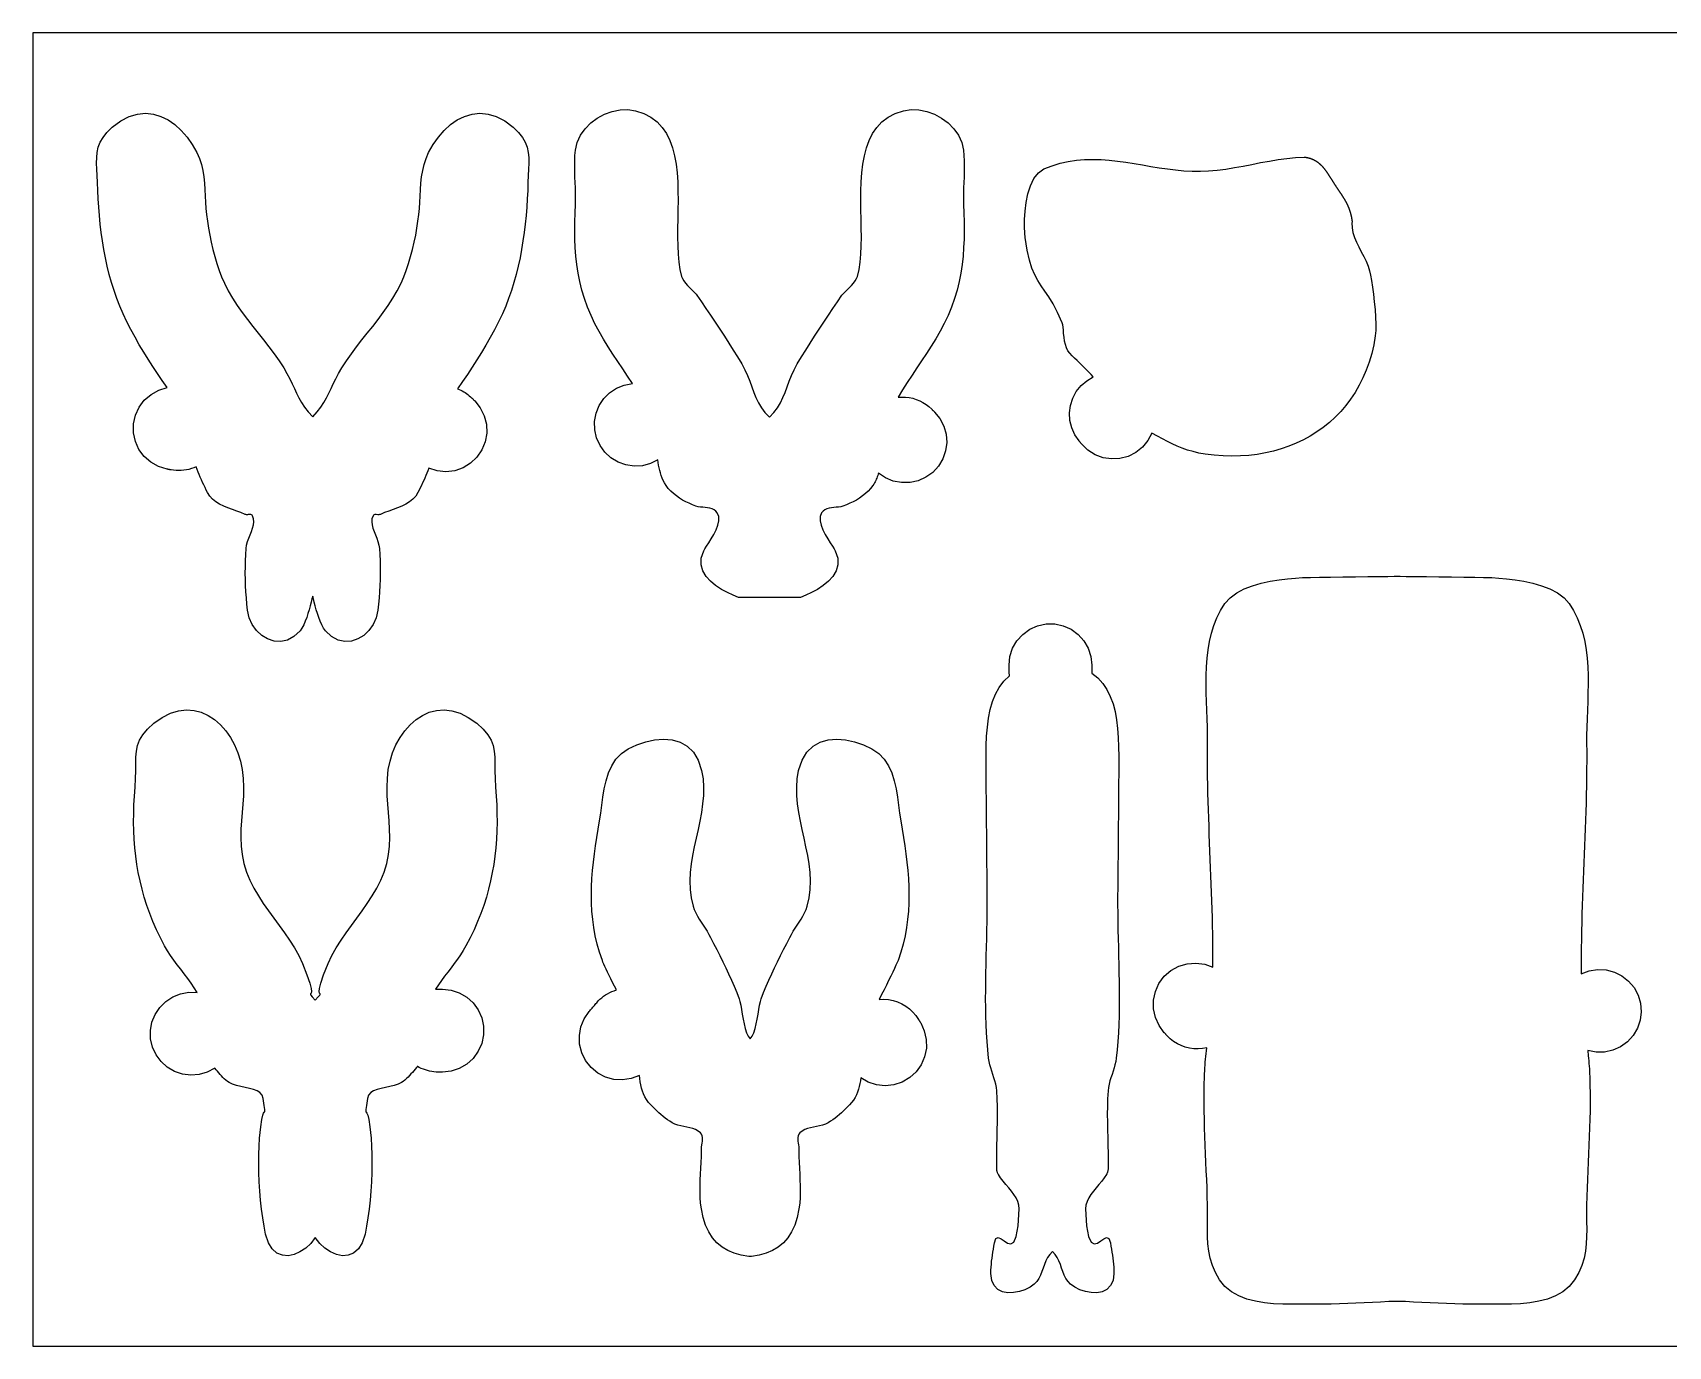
# Model space of a CAD drawing. Header units: millimetres. Extents: x -651 to 0, y 0 to 317.
# Drawn here: x -651 to -256.3, y 0 to 317 of the extents above; entities that cross this region are included whole.
import ezdxf

# ---------------------------------------------------------------- set-up
doc = ezdxf.new("R2010")
doc.units = ezdxf.units.MM
doc.layers.get('0').update_dxf_attribs({"linetype": 'CONTINUOUS'})

msp = doc.modelspace()

# ---------------------------------------------------------------- linework, layer by layer
for p, q in [((-406.93, 284.12), (-404.99, 284.91)), ((-404.99, 284.91), (-403.04, 285.52)), ((-403.04, 285.52), (-401.08, 285.96)), ((-401.08, 285.96), (-399.11, 286.25)), ((-399.11, 286.25), (-397.13, 286.4)), ((-397.13, 286.4), (-395.15, 286.44)), ((-395.15, 286.44), (-393.16, 286.37)), ((-393.16, 286.37), (-391.16, 286.22)), ((-391.16, 286.22), (-389.17, 286)), ((-389.17, 286), (-387.16, 285.73)), ((-387.16, 285.73), (-385.16, 285.42)), ((-385.16, 285.42), (-383.16, 285.09)), ((-383.16, 285.09), (-381.16, 284.75)), ((-381.16, 284.75), (-379.15, 284.43)), ((-379.15, 284.43), (-377.15, 284.13)), ((-363.05, 284.11), (-360.95, 284.45)), ((-360.95, 284.45), (-358.85, 284.83)), ((-358.85, 284.83), (-356.75, 285.23)), ((-356.75, 285.23), (-354.64, 285.64)), ((-354.64, 285.64), (-352.53, 286.02)), ((-352.53, 286.02), (-350.42, 286.37)), ((-350.42, 286.37), (-348.32, 286.66)), ((-348.32, 286.66), (-346.22, 286.87)), ((-346.22, 286.87), (-344.13, 286.99)), ((-410.2, 280.06), (-409.37, 281.78)), ((-409.37, 281.78), (-408.29, 283.17)), ((-408.29, 283.17), (-406.93, 284.12)), ((-377.15, 284.13), (-375.16, 283.88)), ((-375.16, 283.88), (-373.16, 283.69)), ((-373.16, 283.69), (-371.18, 283.57)), ((-371.18, 283.57), (-369.19, 283.55)), ((-369.19, 283.55), (-367.22, 283.63)), ((-367.22, 283.63), (-365.14, 283.83)), ((-365.14, 283.83), (-363.05, 284.11)), ((-411.22, 276.03), (-410.81, 278.1)), ((-410.81, 278.1), (-410.2, 280.06)), ((-411.59, 271.94), (-411.47, 273.94)), ((-411.47, 273.94), (-411.22, 276.03)), ((-411.6, 270.13), (-411.59, 271.94)), ((-411.55, 268.64), (-411.6, 270.13)), ((-411.45, 267.55), (-411.55, 268.64)), ((-332.54, 271.3), (-332.59, 271.15)), ((-332.59, 271.15), (-332.58, 269.93)), ((-332.58, 269.93), (-332.38, 268.75)), ((-332.38, 268.75), (-332.02, 267.58)), ((-410.98, 264.52), (-411.45, 267.55)), ((-410.44, 262.09), (-410.98, 264.52)), ((-332.02, 267.58), (-331.53, 266.43)), ((-331.53, 266.43), (-330.97, 265.29)), ((-330.97, 265.29), (-330.36, 264.16)), ((-409.83, 260.14), (-410.44, 262.09)), ((-330.36, 264.16), (-329.76, 263.02)), ((-329.76, 263.02), (-329.19, 261.87)), ((-329.19, 261.87), (-328.71, 260.7)), ((-328.71, 260.7), (-328.35, 259.51)), ((-409.15, 258.55), (-409.83, 260.14)), ((-408.39, 257.18), (-409.15, 258.55)), ((-407.57, 255.93), (-408.39, 257.18)), ((-328.35, 259.51), (-328.13, 258.5)), ((-328.13, 258.5), (-327.89, 257.18)), ((-327.89, 257.18), (-327.65, 255.62)), ((-406.69, 254.66), (-407.57, 255.93)), ((-405.74, 253.25), (-406.69, 254.66)), ((-404.72, 251.58), (-405.74, 253.25)), ((-327.65, 255.62), (-327.41, 253.88)), ((-327.41, 253.88), (-327.2, 252.04)), ((-403.65, 249.52), (-404.72, 251.58)), ((-402.51, 246.95), (-403.65, 249.52)), ((-327.2, 252.04), (-327.02, 250.18)), ((-327.02, 250.18), (-326.89, 248.36)), ((-402.4, 246.53), (-402.51, 246.95)), ((-402.32, 245.94), (-402.4, 246.53)), ((-402.25, 245.21), (-402.32, 245.94)), ((-402.18, 244.39), (-402.25, 245.21)), ((-326.85, 245.14), (-326.96, 243.88)), ((-326.89, 248.36), (-326.83, 246.66)), ((-326.83, 246.66), (-326.85, 245.14)), ((-402.08, 243.5), (-402.18, 244.39)), ((-401.95, 242.6), (-402.08, 243.5)), ((-401.77, 241.73), (-401.95, 242.6)), ((-401.51, 240.92), (-401.77, 241.73)), ((-401.17, 240.21), (-401.51, 240.92)), ((-327.35, 241.69), (-327.84, 239.57)), ((-326.96, 243.88), (-327.35, 241.69)), ((-400.72, 239.64), (-401.17, 240.21)), ((-400.12, 239.06), (-400.72, 239.64)), ((-399.53, 238.48), (-400.12, 239.06)), ((-398.95, 237.91), (-399.53, 238.48)), ((-398.37, 237.34), (-398.95, 237.91)), ((-397.8, 236.78), (-398.37, 237.34)), ((-328.44, 237.53), (-329.14, 235.58)), ((-327.84, 239.57), (-328.44, 237.53)), ((-397.98, 231.83), (-396.59, 233.02)), ((-397.23, 236.21), (-397.8, 236.78)), ((-396.67, 235.64), (-397.23, 236.21)), ((-396.12, 235.08), (-396.67, 235.64)), ((-396.59, 233.02), (-395.02, 233.94)), ((-395.57, 234.51), (-396.12, 235.08)), ((-395.02, 233.94), (-395.57, 234.51)), ((-329.94, 233.71), (-330.84, 231.92)), ((-329.14, 235.58), (-329.94, 233.71)), ((-399.98, 228.8), (-399.12, 230.4)), ((-399.12, 230.4), (-397.98, 231.83)), ((-331.83, 230.21), (-332.91, 228.58)), ((-330.84, 231.92), (-331.83, 230.21)), ((-400.77, 225.25), (-400.54, 227.06)), ((-400.67, 223.42), (-400.77, 225.25)), ((-400.54, 227.06), (-399.98, 228.8)), ((-335.32, 225.59), (-336.64, 224.23)), ((-334.07, 227.04), (-335.32, 225.59)), ((-332.91, 228.58), (-334.07, 227.04)), ((-400.24, 221.65), (-400.67, 223.42)), ((-399.5, 219.98), (-400.24, 221.65)), ((-339.52, 221.76), (-341.06, 220.67)), ((-338.04, 222.95), (-339.52, 221.76)), ((-336.64, 224.23), (-338.04, 222.95)), ((-398.46, 218.48), (-399.5, 219.98)), ((-398.4, 218.4), (-398.46, 218.48)), ((-398.34, 218.33), (-398.4, 218.4)), ((-398.21, 218.17), (-398.34, 218.33)), ((-398.14, 218.1), (-398.21, 218.17)), ((-398.08, 218.02), (-398.14, 218.1)), ((-398.02, 217.94), (-398.08, 218.02)), ((-397.95, 217.87), (-398.02, 217.94)), ((-397.89, 217.79), (-397.95, 217.87)), ((-397.82, 217.71), (-397.89, 217.79)), ((-396.35, 216.27), (-397.82, 217.71)), ((-381.83, 218.56), (-383.14, 216.97)), ((-380.87, 220.38), (-381.83, 218.56)), ((-379.57, 219.67), (-380.87, 220.38)), ((-378.33, 219), (-379.57, 219.67)), ((-377.13, 218.37), (-378.33, 219)), ((-375.95, 217.78), (-377.13, 218.37)), ((-374.76, 217.23), (-375.95, 217.78)), ((-373.55, 216.73), (-374.76, 217.23)), ((-347.85, 217.2), (-349.68, 216.56)), ((-346.06, 217.92), (-347.85, 217.2)), ((-344.33, 218.75), (-346.06, 217.92)), ((-342.66, 219.66), (-344.33, 218.75)), ((-341.06, 220.67), (-342.66, 219.66)), ((-394.61, 215.17), (-396.35, 216.27)), ((-392.68, 214.44), (-394.61, 215.17)), ((-390.64, 214.13), (-392.68, 214.44)), ((-388.59, 214.24), (-390.64, 214.13)), ((-386.6, 214.76), (-388.59, 214.24)), ((-384.75, 215.69), (-386.6, 214.76)), ((-383.14, 216.97), (-384.75, 215.69)), ((-372.29, 216.29), (-373.55, 216.73)), ((-370.96, 215.9), (-372.29, 216.29)), ((-369.54, 215.57), (-370.96, 215.9)), ((-368, 215.3), (-369.54, 215.57)), ((-365.85, 215.03), (-368, 215.3)), ((-363.71, 214.87), (-365.85, 215.03)), ((-361.61, 214.82), (-363.71, 214.87)), ((-359.53, 214.86), (-361.61, 214.82)), ((-357.48, 215), (-359.53, 214.86)), ((-355.47, 215.25), (-357.48, 215)), ((-353.5, 215.59), (-355.47, 215.25)), ((-351.57, 216.03), (-353.5, 215.59)), ((-349.68, 216.56), (-351.57, 216.03))]:
    msp.add_line(p, q)
for points in [[(0, 0), (0, 317), (-651, 317), (-651, 0)], [(-544.38, 228.21), (-544.31, 228.13), (-542.97, 226.48), (-542.02, 224.58), (-541.49, 222.52), (-541.4, 220.39), (-541.77, 218.3), (-542.57, 216.33), (-543.77, 214.57), (-545.32, 213.11), (-547.14, 212.01), (-549.15, 211.31), (-551.26, 211.06), (-553.38, 211.26), (-555.41, 211.91), (-555.63, 211.31), (-555.86, 210.71), (-556.11, 210.11), (-556.37, 209.52), (-556.64, 208.93), (-556.91, 208.35), (-557.19, 207.76), (-557.47, 207.18), (-557.75, 206.6), (-558.02, 206.02), (-558.55, 205.14), (-559.23, 204.4), (-560.04, 203.76), (-560.94, 203.21), (-561.92, 202.74), (-562.95, 202.32), (-564.01, 201.93), (-565.07, 201.55), (-566.11, 201.18), (-567.1, 200.77), (-567.27, 200.72), (-567.47, 200.69), (-567.67, 200.69), (-568.08, 200.72), (-568.28, 200.72), (-568.46, 200.71), (-568.62, 200.67), (-568.76, 200.58), (-568.86, 200.45), (-569.12, 199.72), (-569.18, 198.97), (-569.1, 198.2), (-568.9, 197.41), (-568.62, 196.61), (-568.3, 195.81), (-567.97, 195), (-567.68, 194.18), (-567.45, 193.37), (-567.33, 192.56), (-567.24, 191.07), (-567.18, 189.58), (-567.15, 188.08), (-567.14, 186.58), (-567.17, 185.08), (-567.22, 183.58), (-567.3, 182.09), (-567.4, 180.59), (-567.53, 179.1), (-567.69, 177.61), (-568.09, 175.82), (-568.83, 174.18), (-569.85, 172.75), (-571.1, 171.57), (-572.53, 170.71), (-574.07, 170.19), (-575.68, 170.09), (-577.3, 170.43), (-578.88, 171.29), (-580.35, 172.69), (-580.82, 173.34), (-581.24, 174.11), (-581.62, 174.96), (-581.96, 175.87), (-582.27, 176.81), (-582.55, 177.75), (-582.8, 178.68), (-583.03, 179.55), (-583.23, 180.35), (-583.42, 181.04), (-583.6, 180.35), (-583.81, 179.55), (-584.03, 178.68), (-584.28, 177.75), (-584.56, 176.81), (-584.87, 175.87), (-585.21, 174.96), (-585.59, 174.11), (-586.02, 173.34), (-586.48, 172.69), (-587.96, 171.29), (-589.53, 170.43), (-591.15, 170.09), (-592.76, 170.19), (-594.31, 170.71), (-595.73, 171.57), (-596.98, 172.75), (-598.01, 174.18), (-598.74, 175.82), (-599.14, 177.61), (-599.3, 179.1), (-599.43, 180.59), (-599.54, 182.09), (-599.61, 183.58), (-599.66, 185.08), (-599.69, 186.58), (-599.68, 188.08), (-599.65, 189.58), (-599.59, 191.07), (-599.5, 192.56), (-599.38, 193.37), (-599.15, 194.18), (-598.86, 195), (-598.54, 195.81), (-598.21, 196.61), (-597.93, 197.41), (-597.74, 198.2), (-597.65, 198.97), (-597.72, 199.72), (-597.97, 200.45), (-598.07, 200.58), (-598.21, 200.67), (-598.37, 200.71), (-598.55, 200.72), (-598.75, 200.72), (-598.96, 200.71), (-599.16, 200.69), (-599.37, 200.69), (-599.56, 200.72), (-599.73, 200.77), (-600.73, 201.18), (-601.76, 201.55), (-602.82, 201.93), (-603.88, 202.32), (-604.91, 202.74), (-605.89, 203.21), (-606.8, 203.76), (-607.6, 204.4), (-608.28, 205.14), (-608.81, 206.02), (-609.1, 206.63), (-609.4, 207.25), (-609.69, 207.86), (-609.99, 208.48), (-610.27, 209.1), (-610.55, 209.72), (-610.82, 210.35), (-611.08, 210.98), (-611.32, 211.61), (-611.54, 212.25), (-612.11, 212.01), (-612.7, 211.8), (-613.29, 211.63), (-613.9, 211.5), (-614.51, 211.4), (-615.13, 211.35), (-615.75, 211.33), (-616.37, 211.34), (-616.98, 211.4), (-617.6, 211.5), (-617.69, 211.52), (-617.79, 211.53), (-617.89, 211.55), (-617.99, 211.57), (-618.09, 211.59), (-618.19, 211.61), (-618.28, 211.63), (-618.38, 211.65), (-618.48, 211.66), (-618.58, 211.68), (-620.62, 212.29), (-622.48, 213.33), (-624.09, 214.73), (-625.35, 216.44), (-626.23, 218.38), (-626.68, 220.46), (-626.68, 222.59), (-626.22, 224.68), (-625.33, 226.61), (-624.06, 228.32), (-622.45, 229.72), (-620.58, 230.74), (-618.54, 231.35), (-619.72, 233.04), (-620.88, 234.74), (-622.02, 236.46), (-623.13, 238.19), (-624.22, 239.94), (-625.28, 241.71), (-626.31, 243.52), (-627.31, 245.36), (-628.27, 247.25), (-629.19, 249.18), (-629.98, 251), (-630.71, 252.86), (-631.37, 254.76), (-631.98, 256.7), (-632.52, 258.67), (-633.01, 260.66), (-633.45, 262.67), (-633.83, 264.7), (-634.17, 266.74), (-634.46, 268.78), (-634.7, 270.82), (-634.91, 272.86), (-635.07, 274.88), (-635.21, 276.9), (-635.3, 278.89), (-635.37, 280.86), (-635.43, 282.53), (-635.51, 284.08), (-635.57, 285.51), (-635.56, 286.85), (-635.44, 288.13), (-635.17, 289.35), (-634.71, 290.55), (-634.03, 291.73), (-633.07, 292.94), (-631.8, 294.17), (-629.75, 295.71), (-627.72, 296.77), (-625.72, 297.37), (-623.77, 297.56), (-621.87, 297.37), (-620.05, 296.82), (-618.31, 295.96), (-616.67, 294.81), (-615.15, 293.41), (-613.74, 291.8), (-612.48, 290.01), (-611.38, 288.07), (-610.76, 286.67), (-610.29, 285.22), (-609.95, 283.73), (-609.71, 282.21), (-609.54, 280.68), (-609.44, 279.13), (-609.35, 277.59), (-609.28, 276.07), (-609.18, 274.57), (-609.04, 273.1), (-608.83, 271.51), (-608.57, 269.85), (-608.26, 268.15), (-607.91, 266.42), (-607.51, 264.68), (-607.05, 262.96), (-606.55, 261.27), (-606, 259.62), (-605.4, 258.05), (-604.75, 256.56), (-603.81, 254.7), (-602.76, 252.91), (-601.63, 251.17), (-600.43, 249.47), (-599.17, 247.79), (-597.89, 246.14), (-596.59, 244.5), (-595.28, 242.86), (-593.99, 241.21), (-592.74, 239.54), (-591.54, 237.85), (-590.42, 236.12), (-589.63, 234.78), (-588.96, 233.51), (-588.38, 232.29), (-587.84, 231.12), (-587.31, 229.98), (-586.75, 228.86), (-586.11, 227.74), (-585.37, 226.63), (-584.49, 225.5), (-583.42, 224.34), (-582.35, 225.5), (-581.46, 226.63), (-580.72, 227.74), (-580.09, 228.86), (-579.52, 229.98), (-578.99, 231.12), (-578.45, 232.29), (-577.87, 233.51), (-577.2, 234.78), (-576.42, 236.12), (-575.29, 237.85), (-574.09, 239.54), (-572.84, 241.21), (-571.55, 242.86), (-570.25, 244.5), (-568.95, 246.14), (-567.66, 247.79), (-566.41, 249.47), (-565.21, 251.17), (-564.07, 252.91), (-563.03, 254.7), (-562.08, 256.56), (-561.43, 258.05), (-560.83, 259.62), (-560.28, 261.27), (-559.78, 262.96), (-559.33, 264.68), (-558.92, 266.42), (-558.57, 268.15), (-558.27, 269.85), (-558.01, 271.51), (-557.8, 273.1), (-557.65, 274.57), (-557.56, 276.07), (-557.48, 277.59), (-557.4, 279.13), (-557.29, 280.68), (-557.13, 282.21), (-556.88, 283.73), (-556.54, 285.22), (-556.07, 286.67), (-555.46, 288.07), (-554.35, 290.01), (-553.09, 291.8), (-551.69, 293.41), (-550.16, 294.81), (-548.52, 295.96), (-546.78, 296.82), (-544.96, 297.37), (-543.07, 297.56), (-541.11, 297.37), (-539.11, 296.77), (-537.08, 295.71), (-535.04, 294.17), (-533.77, 292.94), (-532.81, 291.73), (-532.12, 290.55), (-531.66, 289.35), (-531.39, 288.13), (-531.28, 286.85), (-531.26, 285.51), (-531.32, 284.08), (-531.4, 282.53), (-531.47, 280.86), (-531.53, 278.89), (-531.63, 276.9), (-531.76, 274.88), (-531.92, 272.86), (-532.13, 270.82), (-532.38, 268.78), (-532.67, 266.74), (-533, 264.7), (-533.39, 262.67), (-533.82, 260.66), (-534.31, 258.67), (-534.86, 256.7), (-535.46, 254.76), (-536.13, 252.86), (-536.85, 251), (-537.64, 249.18), (-538.58, 247.22), (-539.55, 245.31), (-540.57, 243.44), (-541.62, 241.61), (-542.69, 239.81), (-543.8, 238.03), (-544.94, 236.28), (-546.09, 234.54), (-547.27, 232.81), (-548.47, 231.09), (-548.08, 230.93), (-547.71, 230.76), (-547.34, 230.57), (-546.98, 230.37), (-546.62, 230.15), (-546.28, 229.91), (-545.95, 229.67), (-545.63, 229.4), (-545.31, 229.13), (-545.02, 228.84), (-544.94, 228.77), (-544.87, 228.7), (-544.8, 228.63), (-544.73, 228.56), (-544.66, 228.49), (-544.59, 228.42), (-544.52, 228.35), (-544.45, 228.27)], [(-433.39, 225.52), (-433.32, 225.45), (-432.03, 223.87), (-431.09, 222.06), (-430.54, 220.11), (-430.4, 218.07), (-430.66, 216.06), (-431.33, 214.14), (-432.38, 212.39), (-433.76, 210.89), (-435.41, 209.71), (-437.27, 208.88), (-439.26, 208.44), (-441.29, 208.42), (-443.29, 208.81), (-445.17, 209.59), (-446.85, 210.74), (-446.94, 210.44), (-447.05, 210.13), (-447.16, 209.83), (-447.28, 209.53), (-447.41, 209.23), (-447.55, 208.93), (-447.7, 208.63), (-447.86, 208.34), (-448.03, 208.05), (-448.22, 207.76), (-448.76, 207.04), (-449.36, 206.37), (-450, 205.76), (-450.7, 205.21), (-451.43, 204.7), (-452.19, 204.23), (-452.98, 203.81), (-453.79, 203.43), (-454.61, 203.08), (-455.44, 202.77), (-455.95, 202.62), (-456.5, 202.53), (-457.08, 202.47), (-457.66, 202.41), (-458.24, 202.35), (-458.8, 202.26), (-459.33, 202.11), (-459.82, 201.89), (-460.24, 201.57), (-460.59, 201.13), (-460.92, 200.23), (-460.94, 199.22), (-460.71, 198.13), (-460.29, 197), (-459.74, 195.89), (-459.13, 194.83), (-458.52, 193.87), (-457.97, 193.05), (-457.55, 192.41), (-457.3, 192), (-456.72, 190.22), (-456.68, 188.6), (-457.09, 187.13), (-457.86, 185.8), (-458.93, 184.62), (-460.19, 183.58), (-461.59, 182.67), (-463.02, 181.89), (-464.42, 181.24), (-465.7, 180.7), (-480.66, 180.7), (-481.94, 181.24), (-483.34, 181.89), (-484.77, 182.67), (-486.17, 183.58), (-487.43, 184.62), (-488.5, 185.8), (-489.27, 187.13), (-489.68, 188.6), (-489.64, 190.22), (-489.06, 192), (-488.81, 192.41), (-488.38, 193.05), (-487.84, 193.87), (-487.22, 194.83), (-486.62, 195.89), (-486.07, 197), (-485.65, 198.13), (-485.42, 199.22), (-485.44, 200.23), (-485.77, 201.13), (-486.12, 201.57), (-486.54, 201.89), (-487.02, 202.11), (-487.56, 202.26), (-488.12, 202.35), (-488.7, 202.41), (-489.28, 202.47), (-489.86, 202.53), (-490.41, 202.62), (-490.92, 202.77), (-491.75, 203.08), (-492.57, 203.43), (-493.38, 203.81), (-494.17, 204.23), (-494.93, 204.7), (-495.66, 205.21), (-496.36, 205.76), (-497, 206.37), (-497.6, 207.04), (-498.14, 207.76), (-498.5, 208.34), (-498.81, 208.93), (-499.08, 209.53), (-499.31, 210.13), (-499.51, 210.75), (-499.68, 211.37), (-499.82, 212), (-499.93, 212.63), (-500.02, 213.27), (-500.1, 213.92), (-501.9, 213.03), (-503.84, 212.51), (-505.84, 212.4), (-507.82, 212.69), (-509.71, 213.36), (-511.43, 214.4), (-512.9, 215.76), (-514.07, 217.39), (-514.89, 219.22), (-515.33, 221.17), (-515.38, 223.18), (-515.02, 225.15), (-514.28, 227.02), (-513.17, 228.69), (-511.76, 230.11), (-510.09, 231.22), (-508.23, 231.98), (-506.26, 232.35), (-507.42, 234.14), (-508.6, 235.91), (-509.79, 237.67), (-510.97, 239.44), (-512.13, 241.23), (-513.25, 243.04), (-514.32, 244.89), (-515.33, 246.78), (-516.25, 248.73), (-517.09, 250.74), (-517.83, 252.83), (-518.45, 254.91), (-518.96, 256.96), (-519.36, 259.01), (-519.67, 261.04), (-519.9, 263.08), (-520.04, 265.13), (-520.13, 267.18), (-520.15, 269.25), (-520.14, 271.35), (-520.09, 273.48), (-520, 275.64), (-519.98, 276.94), (-519.98, 278.25), (-520.02, 279.55), (-520.07, 280.86), (-520.13, 282.16), (-520.17, 283.47), (-520.19, 284.77), (-520.18, 286.07), (-520.12, 287.37), (-520, 288.67), (-519.58, 290.53), (-518.79, 292.26), (-517.68, 293.83), (-516.31, 295.22), (-514.73, 296.39), (-512.99, 297.33), (-511.15, 298), (-509.25, 298.38), (-507.36, 298.44), (-505.52, 298.16), (-503.52, 297.49), (-501.79, 296.58), (-500.32, 295.46), (-499.08, 294.15), (-498.06, 292.65), (-497.23, 290.99), (-496.58, 289.2), (-496.08, 287.28), (-495.72, 285.26), (-495.48, 283.15), (-495.33, 280.98), (-495.26, 278.76), (-495.24, 276.52), (-495.26, 274.27), (-495.3, 272.03), (-495.34, 269.81), (-495.35, 267.65), (-495.32, 265.55), (-495.23, 263.54), (-495.06, 261.63), (-494.79, 259.84), (-494.39, 258.19), (-494.18, 257.68), (-493.85, 257.14), (-493.44, 256.58), (-492.97, 256.03), (-492.48, 255.49), (-491.99, 255), (-491.54, 254.55), (-491.15, 254.17), (-490.85, 253.87), (-490.68, 253.67), (-489.61, 252.09), (-488.51, 250.48), (-487.4, 248.84), (-486.29, 247.17), (-485.17, 245.49), (-484.07, 243.8), (-482.98, 242.11), (-481.91, 240.43), (-480.88, 238.77), (-479.89, 237.13), (-479.1, 235.68), (-478.46, 234.26), (-477.92, 232.88), (-477.43, 231.53), (-476.95, 230.21), (-476.44, 228.94), (-475.85, 227.7), (-475.14, 226.49), (-474.27, 225.32), (-473.18, 224.19), (-473.18, 224.19), (-472.09, 225.32), (-471.21, 226.49), (-470.51, 227.7), (-469.92, 228.94), (-469.41, 230.21), (-468.93, 231.53), (-468.44, 232.88), (-467.9, 234.26), (-467.25, 235.68), (-466.47, 237.13), (-465.48, 238.77), (-464.44, 240.43), (-463.38, 242.11), (-462.29, 243.8), (-461.18, 245.49), (-460.07, 247.17), (-458.95, 248.84), (-457.85, 250.48), (-456.75, 252.09), (-455.68, 253.67), (-455.51, 253.87), (-455.21, 254.17), (-454.82, 254.55), (-454.37, 255), (-453.88, 255.49), (-453.39, 256.03), (-452.92, 256.58), (-452.51, 257.14), (-452.18, 257.68), (-451.97, 258.19), (-451.57, 259.84), (-451.3, 261.63), (-451.13, 263.54), (-451.04, 265.55), (-451.01, 267.65), (-451.02, 269.81), (-451.06, 272.03), (-451.1, 274.27), (-451.12, 276.52), (-451.1, 278.76), (-451.03, 280.98), (-450.88, 283.15), (-450.64, 285.26), (-450.28, 287.28), (-449.78, 289.2), (-449.13, 290.99), (-448.3, 292.65), (-447.28, 294.15), (-446.04, 295.46), (-444.57, 296.58), (-442.84, 297.49), (-440.84, 298.16), (-439, 298.44), (-437.11, 298.38), (-435.21, 298), (-433.37, 297.33), (-431.63, 296.39), (-430.05, 295.22), (-428.68, 293.83), (-427.57, 292.26), (-426.78, 290.53), (-426.35, 288.67), (-426.24, 287.37), (-426.18, 286.07), (-426.17, 284.77), (-426.19, 283.47), (-426.23, 282.16), (-426.29, 280.86), (-426.34, 279.55), (-426.38, 278.25), (-426.38, 276.94), (-426.35, 275.64), (-426.27, 273.48), (-426.22, 271.35), (-426.2, 269.25), (-426.23, 267.18), (-426.32, 265.13), (-426.46, 263.08), (-426.69, 261.04), (-427, 259.01), (-427.4, 256.96), (-427.91, 254.91), (-428.53, 252.83), (-429.27, 250.74), (-430.09, 248.76), (-431, 246.84), (-431.99, 244.97), (-433.05, 243.15), (-434.15, 241.36), (-435.29, 239.6), (-436.45, 237.85), (-437.62, 236.11), (-438.78, 234.37), (-439.93, 232.61), (-441.04, 230.84), (-442.11, 229.03), (-441.22, 229.08), (-440.34, 229.06), (-439.46, 228.95), (-438.59, 228.77), (-437.74, 228.51), (-436.92, 228.17), (-436.13, 227.77), (-435.39, 227.29), (-434.68, 226.76), (-434.03, 226.16), (-433.95, 226.09), (-433.88, 226.02), (-433.81, 225.94), (-433.74, 225.87), (-433.67, 225.8), (-433.6, 225.73), (-433.53, 225.66), (-433.46, 225.59)], [(-377.82, 75.61), (-377.89, 75.68), (-379.16, 77.39), (-380.04, 79.33), (-380.5, 81.41), (-380.5, 83.55), (-380.05, 85.63), (-379.17, 87.57), (-377.9, 89.28), (-376.29, 90.68), (-374.42, 91.71), (-372.38, 92.32), (-370.26, 92.49), (-368.14, 92.19), (-366.14, 91.46), (-366.14, 93.47), (-366.14, 95.49), (-366.16, 97.49), (-366.19, 99.5), (-366.23, 101.5), (-366.28, 103.51), (-366.34, 105.51), (-366.41, 107.51), (-366.47, 109.51), (-366.55, 111.51), (-366.63, 113.51), (-366.71, 115.5), (-366.79, 117.5), (-366.87, 119.5), (-366.95, 121.49), (-367.03, 123.49), (-367.1, 125.49), (-367.18, 127.49), (-367.24, 129.48), (-367.3, 131.48), (-367.36, 133.48), (-367.4, 135.48), (-367.43, 137.49), (-367.46, 139.49), (-367.47, 141.49), (-367.47, 143.5), (-367.45, 145.51), (-367.46, 147.43), (-367.5, 149.41), (-367.56, 151.43), (-367.64, 153.48), (-367.72, 155.57), (-367.78, 157.67), (-367.8, 159.78), (-367.78, 161.89), (-367.7, 163.98), (-367.55, 166.06), (-367.31, 168.11), (-366.97, 170.11), (-366.51, 172.07), (-365.93, 173.97), (-365.2, 175.81), (-364.31, 177.57), (-363.25, 179.24), (-361.98, 180.65), (-360.4, 181.83), (-358.58, 182.78), (-356.58, 183.55), (-354.47, 184.15), (-352.31, 184.61), (-350.18, 184.95), (-348.12, 185.2), (-346.22, 185.37), (-344.54, 185.5), (-344.01, 185.51), (-342.57, 185.53), (-340.42, 185.57), (-337.77, 185.61), (-334.81, 185.65), (-331.75, 185.69), (-328.78, 185.73), (-326.11, 185.77), (-323.93, 185.81), (-322.44, 185.83), (-321.85, 185.84), (-321.56, 185.84), (-320.96, 185.83), (-319.48, 185.81), (-317.29, 185.77), (-314.62, 185.73), (-311.65, 185.69), (-308.59, 185.65), (-305.63, 185.61), (-302.98, 185.57), (-300.84, 185.53), (-299.4, 185.51), (-298.86, 185.5), (-297.18, 185.37), (-295.28, 185.2), (-293.23, 184.95), (-291.09, 184.61), (-288.93, 184.15), (-286.82, 183.55), (-284.82, 182.78), (-283, 181.83), (-281.42, 180.65), (-280.16, 179.24), (-279.1, 177.57), (-278.21, 175.81), (-277.48, 173.97), (-276.89, 172.07), (-276.43, 170.11), (-276.09, 168.11), (-275.85, 166.06), (-275.7, 163.98), (-275.62, 161.89), (-275.6, 159.78), (-275.63, 157.67), (-275.69, 155.57), (-275.76, 153.48), (-275.84, 151.43), (-275.91, 149.41), (-275.95, 147.43), (-275.95, 145.51), (-275.94, 143.44), (-275.94, 141.38), (-275.95, 139.31), (-275.97, 137.25), (-276.01, 135.19), (-276.06, 133.13), (-276.11, 131.07), (-276.18, 129.02), (-276.25, 126.96), (-276.32, 124.9), (-276.4, 122.85), (-276.48, 120.79), (-276.57, 118.74), (-276.65, 116.68), (-276.73, 114.63), (-276.82, 112.57), (-276.89, 110.52), (-276.97, 108.46), (-277.03, 106.4), (-277.1, 104.34), (-277.15, 102.28), (-277.2, 100.22), (-277.23, 98.15), (-277.26, 96.08), (-277.27, 94.01), (-277.27, 91.95), (-277.25, 89.87), (-275.33, 90.6), (-273.31, 90.92), (-271.26, 90.82), (-269.27, 90.31), (-267.43, 89.4), (-265.82, 88.14), (-264.49, 86.57), (-263.52, 84.76), (-262.93, 82.8), (-262.76, 80.75), (-263.01, 78.71), (-263.67, 76.77), (-264.71, 75), (-266.09, 73.49), (-267.75, 72.28), (-269.62, 71.44), (-271.63, 71), (-273.68, 70.98), (-275.69, 71.38), (-275.56, 70.12), (-275.5, 69.5), (-275.44, 68.87), (-275.39, 68.24), (-275.34, 67.61), (-275.3, 66.98), (-275.26, 66.35), (-275.23, 65.73), (-275.2, 65.1), (-275.15, 63.04), (-275.12, 60.98), (-275.12, 58.92), (-275.14, 56.85), (-275.18, 54.78), (-275.24, 52.7), (-275.31, 50.63), (-275.39, 48.55), (-275.48, 46.48), (-275.57, 44.41), (-275.66, 42.33), (-275.74, 40.26), (-275.83, 38.2), (-275.89, 36.14), (-275.95, 34.08), (-275.97, 32.05), (-275.95, 30.11), (-275.93, 28.25), (-275.95, 26.45), (-276.04, 24.69), (-276.24, 22.96), (-276.58, 21.24), (-277.11, 19.52), (-277.86, 17.79), (-278.87, 16.01), (-280.15, 14.42), (-281.7, 13.14), (-283.48, 12.14), (-285.44, 11.39), (-287.52, 10.85), (-289.7, 10.49), (-291.91, 10.27), (-294.1, 10.17), (-296.24, 10.14), (-298.28, 10.15), (-300.15, 10.18), (-301.83, 10.18), (-303.81, 10.17), (-305.8, 10.19), (-307.79, 10.24), (-309.77, 10.31), (-311.76, 10.39), (-313.75, 10.48), (-315.73, 10.58), (-317.72, 10.68), (-319.71, 10.77), (-321.69, 10.84), (-321.71, 10.84), (-323.7, 10.77), (-325.69, 10.68), (-327.67, 10.58), (-329.66, 10.48), (-331.64, 10.39), (-333.63, 10.31), (-335.62, 10.24), (-337.61, 10.19), (-339.59, 10.17), (-341.58, 10.18), (-343.25, 10.18), (-345.13, 10.15), (-347.16, 10.14), (-349.3, 10.17), (-351.5, 10.27), (-353.71, 10.49), (-355.88, 10.85), (-357.97, 11.39), (-359.93, 12.14), (-361.71, 13.14), (-363.26, 14.42), (-364.54, 16.01), (-365.54, 17.79), (-366.29, 19.52), (-366.82, 21.24), (-367.17, 22.96), (-367.37, 24.69), (-367.46, 26.45), (-367.47, 28.25), (-367.45, 30.11), (-367.43, 32.05), (-367.45, 34.08), (-367.51, 36.14), (-367.58, 38.2), (-367.66, 40.26), (-367.75, 42.33), (-367.84, 44.41), (-367.93, 46.48), (-368.01, 48.55), (-368.1, 50.63), (-368.17, 52.7), (-368.22, 54.78), (-368.27, 56.85), (-368.29, 58.92), (-368.29, 60.98), (-368.26, 63.04), (-368.2, 65.1), (-368.17, 65.79), (-368.14, 66.48), (-368.09, 67.18), (-368.05, 67.87), (-367.99, 68.56), (-367.93, 69.25), (-367.86, 69.94), (-367.79, 70.63), (-367.72, 71.32), (-367.64, 72.01), (-368.68, 71.83), (-369.72, 71.76), (-370.77, 71.8), (-371.8, 71.94), (-372.82, 72.2), (-373.8, 72.56), (-374.74, 73.02), (-375.63, 73.58), (-376.45, 74.22), (-377.2, 74.95), (-377.34, 75.1), (-377.41, 75.17), (-377.48, 75.24), (-377.54, 75.32), (-377.61, 75.39), (-377.68, 75.46), (-377.75, 75.54)], [(-395.4, 162.53), (-395.41, 162.44), (-393.96, 161.28), (-392.75, 159.95), (-391.74, 158.46), (-390.92, 156.83), (-390.27, 155.07), (-389.77, 153.18), (-389.41, 151.18), (-389.15, 149.08), (-388.99, 146.89), (-388.91, 144.63), (-388.88, 142.3), (-388.88, 139.92), (-388.9, 137.5), (-388.91, 136.54), (-388.91, 135.57), (-388.92, 134.61), (-388.93, 133.65), (-388.94, 132.68), (-388.95, 131.72), (-388.96, 130.76), (-388.96, 129.79), (-388.97, 128.83), (-388.98, 127.87), (-389, 125.94), (-389.01, 124.02), (-389.03, 122.09), (-389.05, 120.16), (-389.06, 118.24), (-389.08, 116.31), (-389.1, 114.38), (-389.11, 112.46), (-389.13, 110.53), (-389.15, 108.61), (-389.15, 106.58), (-389.14, 104.55), (-389.11, 102.5), (-389.08, 100.45), (-389.03, 98.39), (-388.98, 96.32), (-388.92, 94.24), (-388.88, 92.16), (-388.83, 90.08), (-388.8, 88), (-388.77, 85.92), (-388.77, 83.85), (-388.78, 81.78), (-388.82, 79.71), (-388.88, 77.66), (-388.98, 75.61), (-389.11, 73.58), (-389.27, 71.55), (-389.48, 69.55), (-389.61, 68.74), (-389.79, 67.95), (-390.01, 67.16), (-390.25, 66.37), (-390.51, 65.59), (-390.77, 64.81), (-391, 64.03), (-391.21, 63.24), (-391.36, 62.44), (-391.46, 61.63), (-391.57, 59.75), (-391.63, 57.87), (-391.64, 55.99), (-391.63, 54.11), (-391.59, 52.23), (-391.54, 50.34), (-391.5, 48.46), (-391.46, 46.57), (-391.44, 44.69), (-391.46, 42.81), (-391.47, 42.67), (-391.48, 42.53), (-391.5, 42.38), (-391.53, 42.24), (-391.57, 42.11), (-391.61, 41.97), (-391.66, 41.83), (-391.72, 41.7), (-391.78, 41.57), (-391.85, 41.45), (-392.37, 40.62), (-392.99, 39.81), (-393.65, 39.02), (-394.33, 38.24), (-394.99, 37.45), (-395.6, 36.66), (-396.13, 35.84), (-396.54, 34.98), (-396.81, 34.09), (-396.88, 33.15), (-396.63, 29.08), (-396.17, 26.51), (-395.55, 25.16), (-394.83, 24.71), (-394.04, 24.9), (-393.24, 25.41), (-392.48, 25.96), (-391.81, 26.26), (-391.26, 26.01), (-390.9, 24.93), (-390.78, 24.2), (-390.65, 23.47), (-390.54, 22.74), (-390.42, 22.01), (-390.31, 21.28), (-390.22, 20.54), (-390.14, 19.81), (-390.08, 19.07), (-390.05, 18.34), (-390.04, 17.6), (-390.26, 15.91), (-390.85, 14.63), (-391.74, 13.73), (-392.87, 13.18), (-394.16, 12.92), (-395.53, 12.94), (-396.92, 13.2), (-398.26, 13.65), (-399.48, 14.26), (-400.51, 15), (-401.13, 15.66), (-401.63, 16.39), (-402.03, 17.19), (-402.36, 18.02), (-402.66, 18.88), (-402.97, 19.74), (-403.31, 20.59), (-403.73, 21.4), (-404.24, 22.17), (-404.89, 22.87), (-405.54, 22.17), (-406.05, 21.4), (-406.47, 20.59), (-406.81, 19.74), (-407.11, 18.88), (-407.42, 18.02), (-407.75, 17.19), (-408.15, 16.39), (-408.64, 15.66), (-409.27, 15), (-410.29, 14.26), (-411.51, 13.65), (-412.86, 13.2), (-414.25, 12.94), (-415.62, 12.92), (-416.91, 13.18), (-418.03, 13.73), (-418.93, 14.63), (-419.52, 15.91), (-419.74, 17.6), (-419.73, 18.34), (-419.7, 19.07), (-419.63, 19.81), (-419.56, 20.54), (-419.46, 21.28), (-419.36, 22.01), (-419.24, 22.74), (-419.12, 23.47), (-419, 24.2), (-418.88, 24.93), (-418.52, 26.01), (-417.97, 26.26), (-417.29, 25.96), (-416.53, 25.41), (-415.73, 24.9), (-414.95, 24.71), (-414.23, 25.16), (-413.61, 26.51), (-413.15, 29.08), (-412.9, 33.15), (-412.97, 34.09), (-413.23, 34.98), (-413.64, 35.84), (-414.17, 36.66), (-414.79, 37.45), (-415.45, 38.24), (-416.13, 39.02), (-416.79, 39.81), (-417.4, 40.62), (-417.93, 41.45), (-418, 41.57), (-418.06, 41.7), (-418.12, 41.83), (-418.17, 41.97), (-418.21, 42.11), (-418.25, 42.24), (-418.27, 42.38), (-418.3, 42.53), (-418.31, 42.67), (-418.32, 42.81), (-418.33, 44.69), (-418.32, 46.57), (-418.28, 48.46), (-418.23, 50.34), (-418.19, 52.23), (-418.15, 54.11), (-418.13, 55.99), (-418.15, 57.87), (-418.21, 59.75), (-418.32, 61.63), (-418.41, 62.44), (-418.57, 63.24), (-418.77, 64.03), (-419.01, 64.81), (-419.27, 65.59), (-419.52, 66.37), (-419.77, 67.16), (-419.99, 67.95), (-420.17, 68.74), (-420.3, 69.55), (-420.5, 71.55), (-420.67, 73.58), (-420.8, 75.61), (-420.89, 77.66), (-420.96, 79.71), (-420.99, 81.78), (-421.01, 83.85), (-421, 85.92), (-420.98, 88), (-420.95, 90.08), (-420.9, 92.16), (-420.85, 94.24), (-420.8, 96.32), (-420.75, 98.39), (-420.7, 100.45), (-420.66, 102.5), (-420.64, 104.55), (-420.62, 106.58), (-420.63, 108.61), (-420.65, 110.53), (-420.66, 112.46), (-420.68, 114.38), (-420.7, 116.31), (-420.71, 118.24), (-420.73, 120.16), (-420.75, 122.09), (-420.76, 124.02), (-420.78, 125.94), (-420.8, 127.87), (-420.8, 128.83), (-420.81, 129.79), (-420.82, 130.76), (-420.83, 131.72), (-420.84, 132.68), (-420.85, 133.65), (-420.86, 135.57), (-420.87, 136.54), (-420.88, 137.5), (-420.9, 140), (-420.9, 142.46), (-420.86, 144.87), (-420.77, 147.2), (-420.59, 149.45), (-420.3, 151.6), (-419.9, 153.65), (-419.34, 155.57), (-418.62, 157.36), (-417.71, 159), (-416.59, 160.48), (-415.24, 161.78), (-415.27, 161.94), (-415.29, 162.1), (-415.31, 162.26), (-415.32, 162.41), (-415.33, 162.57), (-415.35, 162.73), (-415.36, 162.89), (-415.36, 163.05), (-415.37, 163.21), (-415.37, 164.37), (-415.15, 166.45), (-414.5, 168.44), (-413.46, 170.25), (-412.06, 171.8), (-410.37, 173.03), (-408.46, 173.88), (-406.41, 174.32), (-404.32, 174.32), (-402.28, 173.88), (-400.37, 173.03), (-398.68, 171.8), (-397.28, 170.25), (-396.23, 168.44), (-395.59, 166.45), (-395.37, 164.37), (-395.37, 163.37), (-395.37, 163.28), (-395.37, 163.18), (-395.37, 163.09), (-395.37, 163), (-395.38, 162.9), (-395.38, 162.81), (-395.39, 162.72), (-395.4, 162.63)], [(-557.69, 67.28), (-558.15, 67.53), (-558.17, 67.51), (-558.19, 67.48), (-558.21, 67.46), (-558.23, 67.43), (-558.25, 67.41), (-558.27, 67.38), (-558.29, 67.36), (-558.32, 67.33), (-558.34, 67.31), (-558.36, 67.28), (-558.7, 66.89), (-559.04, 66.5), (-559.37, 66.11), (-559.72, 65.71), (-560.06, 65.33), (-560.42, 64.96), (-560.78, 64.6), (-561.17, 64.26), (-561.57, 63.94), (-561.99, 63.65), (-562.83, 63.24), (-563.79, 62.92), (-564.81, 62.68), (-565.87, 62.47), (-566.9, 62.25), (-567.87, 62), (-568.73, 61.66), (-569.43, 61.21), (-569.94, 60.61), (-570.21, 59.82), (-570.45, 58.14), (-570.59, 57.18), (-570.63, 56.71), (-570.6, 56.54), (-570.49, 56.46), (-570.33, 56.27), (-570.12, 55.76), (-569.88, 54.73), (-569.62, 52.96), (-569.35, 50.26), (-569.22, 48.31), (-569.15, 46.25), (-569.13, 44.11), (-569.17, 41.91), (-569.26, 39.68), (-569.39, 37.45), (-569.58, 35.24), (-569.82, 33.07), (-570.1, 30.97), (-570.43, 28.97), (-570.8, 27.09), (-571.48, 25), (-572.41, 23.48), (-573.55, 22.48), (-574.84, 21.95), (-576.23, 21.85), (-577.67, 22.13), (-579.1, 22.76), (-580.47, 23.67), (-581.72, 24.84), (-582.8, 26.22), (-583.87, 24.84), (-585.12, 23.67), (-586.49, 22.76), (-587.92, 22.13), (-589.36, 21.85), (-590.75, 21.95), (-592.04, 22.48), (-593.18, 23.48), (-594.11, 25), (-594.78, 27.09), (-595.16, 28.97), (-595.49, 30.97), (-595.77, 33.07), (-596.01, 35.24), (-596.2, 37.45), (-596.33, 39.68), (-596.42, 41.91), (-596.46, 44.11), (-596.44, 46.25), (-596.36, 48.31), (-596.24, 50.26), (-595.97, 52.96), (-595.71, 54.73), (-595.47, 55.76), (-595.26, 56.27), (-595.1, 56.46), (-594.99, 56.54), (-594.96, 56.71), (-595, 57.18), (-595.14, 58.14), (-595.38, 59.82), (-595.65, 60.61), (-596.16, 61.21), (-596.86, 61.66), (-597.72, 62), (-598.69, 62.25), (-599.72, 62.47), (-600.77, 62.68), (-601.8, 62.92), (-602.76, 63.24), (-603.6, 63.65), (-604, 63.93), (-604.39, 64.23), (-604.76, 64.55), (-605.11, 64.89), (-605.45, 65.25), (-605.78, 65.61), (-606.11, 65.98), (-606.43, 66.36), (-606.76, 66.74), (-607.08, 67.11), (-608.87, 66.17), (-610.82, 65.6), (-612.84, 65.44), (-614.85, 65.69), (-616.77, 66.35), (-618.52, 67.37), (-620.03, 68.73), (-621.23, 70.36), (-622.08, 72.21), (-622.54, 74.18), (-622.58, 76.21), (-622.22, 78.21), (-621.47, 80.09), (-620.35, 81.78), (-618.91, 83.21), (-617.22, 84.32), (-615.33, 85.06), (-613.33, 85.42), (-611.31, 85.35), (-612.02, 86.52), (-612.79, 87.66), (-613.6, 88.77), (-614.43, 89.87), (-615.27, 90.97), (-616.11, 92.07), (-616.93, 93.18), (-617.72, 94.3), (-618.47, 95.45), (-619.16, 96.64), (-620.18, 98.59), (-621.12, 100.54), (-621.97, 102.49), (-622.75, 104.45), (-623.45, 106.4), (-624.07, 108.37), (-624.62, 110.33), (-625.1, 112.31), (-625.51, 114.3), (-625.86, 116.29), (-626.14, 118.3), (-626.35, 120.32), (-626.51, 122.35), (-626.61, 124.4), (-626.65, 126.46), (-626.63, 128.54), (-626.57, 130.64), (-626.45, 132.76), (-626.29, 134.91), (-626.17, 137.01), (-626.14, 138.89), (-626.14, 140.59), (-626.11, 142.14), (-625.99, 143.59), (-625.7, 144.95), (-625.2, 146.27), (-624.41, 147.59), (-623.28, 148.93), (-621.73, 150.34), (-619.72, 151.78), (-617.73, 152.78), (-615.78, 153.37), (-613.88, 153.59), (-612.06, 153.45), (-610.31, 152.99), (-608.66, 152.24), (-607.11, 151.23), (-605.69, 149.98), (-604.4, 148.52), (-603.25, 146.89), (-602.27, 145.11), (-601.46, 143.21), (-600.84, 141.22), (-600.42, 139.17), (-600.18, 137.02), (-600.1, 134.92), (-600.15, 132.86), (-600.27, 130.82), (-600.43, 128.8), (-600.6, 126.78), (-600.73, 124.77), (-600.77, 122.75), (-600.7, 120.71), (-600.48, 118.65), (-600.05, 116.54), (-599.39, 114.4), (-598.58, 112.45), (-597.61, 110.55), (-596.52, 108.7), (-595.34, 106.89), (-594.09, 105.1), (-592.8, 103.32), (-591.5, 101.55), (-590.22, 99.77), (-589, 97.97), (-587.85, 96.14), (-586.81, 94.28), (-585.9, 92.36), (-584.8, 89.61), (-584.13, 87.66), (-583.82, 86.38), (-583.74, 85.61), (-583.81, 85.21), (-583.93, 85.03), (-583.98, 84.92), (-583.88, 84.73), (-583.52, 84.31), (-582.8, 83.53), (-582.07, 84.31), (-581.71, 84.73), (-581.6, 84.92), (-581.66, 85.03), (-581.77, 85.21), (-581.85, 85.61), (-581.77, 86.38), (-581.46, 87.66), (-580.79, 89.61), (-579.69, 92.36), (-578.78, 94.28), (-577.74, 96.14), (-576.59, 97.97), (-575.37, 99.77), (-574.09, 101.55), (-572.79, 103.32), (-571.5, 105.1), (-570.25, 106.89), (-569.07, 108.7), (-567.98, 110.55), (-567.01, 112.45), (-566.2, 114.4), (-565.54, 116.54), (-565.11, 118.65), (-564.89, 120.71), (-564.81, 122.75), (-564.86, 124.77), (-564.99, 126.78), (-565.16, 128.8), (-565.32, 130.82), (-565.44, 132.86), (-565.49, 134.92), (-565.41, 137.02), (-565.17, 139.17), (-564.75, 141.22), (-564.13, 143.21), (-563.32, 145.11), (-562.34, 146.89), (-561.19, 148.52), (-559.9, 149.98), (-558.48, 151.23), (-556.93, 152.24), (-555.28, 152.99), (-553.53, 153.45), (-551.71, 153.59), (-549.81, 153.37), (-547.86, 152.78), (-545.87, 151.78), (-543.85, 150.34), (-542.31, 148.93), (-541.18, 147.59), (-540.39, 146.27), (-539.88, 144.95), (-539.6, 143.59), (-539.48, 142.14), (-539.45, 140.59), (-539.45, 138.89), (-539.42, 137.01), (-539.3, 134.91), (-539.14, 132.76), (-539.02, 130.64), (-538.96, 128.54), (-538.94, 126.46), (-538.98, 124.4), (-539.08, 122.35), (-539.24, 120.32), (-539.45, 118.3), (-539.73, 116.29), (-540.08, 114.3), (-540.49, 112.31), (-540.96, 110.33), (-541.51, 108.37), (-542.14, 106.4), (-542.84, 104.45), (-543.61, 102.49), (-544.47, 100.54), (-545.41, 98.59), (-546.43, 96.64), (-547.07, 95.53), (-547.76, 94.46), (-548.49, 93.41), (-549.25, 92.37), (-550.03, 91.34), (-550.81, 90.32), (-551.59, 89.3), (-552.36, 88.27), (-553.1, 87.22), (-553.8, 86.15), (-553.73, 86.16), (-553.66, 86.16), (-553.59, 86.17), (-553.53, 86.17), (-553.39, 86.17), (-553.32, 86.17), (-553.25, 86.18), (-552.12, 86.18), (-550.04, 85.96), (-548.05, 85.31), (-546.24, 84.27), (-544.68, 82.87), (-543.46, 81.18), (-542.6, 79.27), (-542.17, 77.22), (-542.17, 75.13), (-542.6, 73.09), (-543.46, 71.18), (-544.68, 69.49), (-546.24, 68.09), (-548.05, 67.04), (-550.04, 66.4), (-552.12, 66.18), (-553.12, 66.18), (-553.64, 66.19), (-554.17, 66.23), (-554.69, 66.3), (-555.21, 66.4), (-555.72, 66.52), (-556.23, 66.68), (-556.72, 66.85), (-557.21, 67.05)], [(-436.75, 78.11), (-436.69, 78.03), (-435.81, 76.12), (-435.34, 74.06), (-435.31, 71.96), (-435.73, 69.89), (-436.56, 67.96), (-437.78, 66.25), (-439.34, 64.83), (-441.16, 63.76), (-443.16, 63.11), (-445.25, 62.88), (-447.35, 63.1), (-449.35, 63.75), (-451.17, 64.81), (-451.25, 64.09), (-451.36, 63.38), (-451.51, 62.69), (-451.69, 62.01), (-451.92, 61.34), (-452.2, 60.68), (-452.53, 60.05), (-452.91, 59.43), (-453.36, 58.83), (-453.88, 58.25), (-454.35, 57.76), (-454.82, 57.28), (-455.31, 56.81), (-455.8, 56.35), (-456.31, 55.9), (-456.83, 55.47), (-457.36, 55.05), (-457.9, 54.66), (-458.46, 54.29), (-459.04, 53.94), (-459.69, 53.63), (-460.38, 53.4), (-461.1, 53.21), (-461.84, 53.05), (-462.57, 52.9), (-463.29, 52.74), (-463.99, 52.54), (-464.66, 52.28), (-465.28, 51.94), (-465.83, 51.5), (-466.09, 51.18), (-466.25, 50.81), (-466.34, 50.41), (-466.36, 49.97), (-466.33, 49.52), (-466.28, 49.05), (-466.2, 48.58), (-466.13, 48.11), (-466.08, 47.65), (-466.07, 47.2), (-466.06, 45.8), (-466.02, 44.39), (-465.96, 42.98), (-465.88, 41.56), (-465.82, 40.15), (-465.77, 38.74), (-465.76, 37.34), (-465.79, 35.94), (-465.89, 34.54), (-466.07, 33.14), (-466.5, 31.06), (-467.09, 29.22), (-467.85, 27.59), (-468.76, 26.17), (-469.83, 24.96), (-471.06, 23.94), (-472.45, 23.11), (-473.99, 22.47), (-475.69, 21.99), (-477.54, 21.67), (-478.15, 21.67), (-480, 21.99), (-481.7, 22.47), (-483.24, 23.11), (-484.62, 23.94), (-485.85, 24.96), (-486.93, 26.17), (-487.84, 27.59), (-488.6, 29.22), (-489.19, 31.06), (-489.62, 33.14), (-489.8, 34.54), (-489.89, 35.94), (-489.93, 37.34), (-489.92, 38.74), (-489.87, 40.15), (-489.8, 41.56), (-489.73, 42.98), (-489.67, 44.39), (-489.62, 45.8), (-489.62, 47.2), (-489.6, 47.65), (-489.55, 48.11), (-489.41, 49.05), (-489.36, 49.52), (-489.33, 49.97), (-489.35, 50.41), (-489.44, 50.81), (-489.6, 51.18), (-489.86, 51.5), (-490.41, 51.94), (-491.03, 52.28), (-491.69, 52.54), (-492.39, 52.74), (-493.12, 52.9), (-493.85, 53.05), (-494.59, 53.21), (-495.3, 53.4), (-496, 53.63), (-496.65, 53.94), (-497.22, 54.29), (-497.78, 54.66), (-498.33, 55.05), (-498.86, 55.47), (-499.38, 55.9), (-499.89, 56.35), (-500.38, 56.81), (-500.86, 57.28), (-501.34, 57.76), (-501.81, 58.25), (-502.36, 58.87), (-502.84, 59.52), (-503.24, 60.19), (-503.58, 60.89), (-503.86, 61.6), (-504.08, 62.32), (-504.26, 63.07), (-504.4, 63.82), (-504.5, 64.59), (-504.57, 65.37), (-506.53, 64.61), (-508.62, 64.29), (-510.73, 64.42), (-512.76, 64.98), (-514.63, 65.95), (-516.25, 67.3), (-517.56, 68.96), (-518.49, 70.85), (-519, 72.9), (-519.07, 75), (-518.69, 77.08), (-517.9, 79.03), (-516.7, 80.77), (-516.52, 80.98), (-516.34, 81.2), (-516.15, 81.41), (-515.97, 81.63), (-515.79, 81.84), (-515.61, 82.05), (-515.43, 82.27), (-515.24, 82.48), (-515.06, 82.69), (-514.88, 82.91), (-514.5, 83.33), (-514.09, 83.74), (-513.66, 84.11), (-513.21, 84.47), (-512.74, 84.79), (-512.25, 85.09), (-511.74, 85.37), (-511.22, 85.61), (-510.69, 85.82), (-510.14, 86), (-510.6, 86.92), (-511.05, 87.81), (-511.47, 88.68), (-511.88, 89.51), (-512.26, 90.28), (-512.6, 91), (-512.9, 91.65), (-513.16, 92.23), (-513.37, 92.71), (-513.52, 93.1), (-514.2, 95.09), (-514.76, 97.07), (-515.22, 99.05), (-515.58, 101.03), (-515.85, 103), (-516.03, 104.98), (-516.14, 106.95), (-516.17, 108.93), (-516.14, 110.9), (-516.04, 112.88), (-515.89, 114.86), (-515.69, 116.84), (-515.45, 118.82), (-515.17, 120.81), (-514.87, 122.81), (-514.53, 124.81), (-514.18, 126.81), (-513.9, 128.64), (-513.65, 130.57), (-513.38, 132.55), (-513.06, 134.54), (-512.62, 136.49), (-512.04, 138.36), (-511.25, 140.11), (-510.23, 141.69), (-508.9, 143.06), (-507.25, 144.17), (-505.2, 145.13), (-503.06, 145.87), (-500.89, 146.34), (-498.74, 146.51), (-496.68, 146.35), (-494.75, 145.8), (-493.02, 144.83), (-491.54, 143.4), (-490.36, 141.46), (-489.55, 138.99), (-489.21, 136.98), (-489.08, 134.95), (-489.12, 132.92), (-489.31, 130.87), (-489.61, 128.81), (-489.99, 126.75), (-490.42, 124.68), (-490.88, 122.61), (-491.32, 120.54), (-491.73, 118.47), (-492.06, 116.41), (-492.29, 114.34), (-492.4, 112.29), (-492.34, 110.24), (-492.09, 108.2), (-491.61, 106.18), (-491.33, 105.37), (-490.98, 104.58), (-490.58, 103.82), (-490.14, 103.08), (-489.68, 102.34), (-489.2, 101.62), (-488.72, 100.89), (-488.25, 100.16), (-487.8, 99.41), (-487.39, 98.65), (-486.66, 97.19), (-485.92, 95.73), (-485.19, 94.27), (-484.46, 92.81), (-483.74, 91.34), (-483.04, 89.87), (-482.37, 88.38), (-481.71, 86.88), (-481.09, 85.38), (-480.51, 83.85), (-480.31, 83.17), (-480.13, 82.29), (-479.95, 81.26), (-479.76, 80.13), (-479.55, 78.95), (-479.31, 77.78), (-479.03, 76.67), (-478.7, 75.67), (-478.31, 74.82), (-477.84, 74.19), (-477.38, 74.82), (-476.99, 75.67), (-476.65, 76.67), (-476.37, 77.78), (-476.14, 78.95), (-475.93, 80.13), (-475.74, 81.26), (-475.56, 82.29), (-475.37, 83.17), (-475.18, 83.85), (-474.59, 85.38), (-473.97, 86.88), (-473.32, 88.38), (-472.64, 89.87), (-471.94, 91.34), (-471.23, 92.81), (-470.5, 94.27), (-469.77, 95.73), (-469.03, 97.19), (-468.3, 98.65), (-467.89, 99.41), (-467.44, 100.16), (-466.97, 100.89), (-466.49, 101.62), (-466.01, 102.34), (-465.54, 103.08), (-465.11, 103.82), (-464.71, 104.58), (-464.36, 105.37), (-464.08, 106.18), (-463.6, 108.2), (-463.35, 110.24), (-463.29, 112.29), (-463.39, 114.34), (-463.63, 116.41), (-463.96, 118.47), (-464.37, 120.54), (-464.81, 122.61), (-465.27, 124.68), (-465.7, 126.75), (-466.08, 128.81), (-466.38, 130.87), (-466.57, 132.92), (-466.61, 134.95), (-466.48, 136.98), (-466.14, 138.99), (-465.33, 141.46), (-464.15, 143.4), (-462.66, 144.83), (-460.93, 145.8), (-459.01, 146.35), (-456.94, 146.51), (-454.8, 146.34), (-452.63, 145.87), (-450.49, 145.13), (-448.44, 144.17), (-446.78, 143.06), (-445.46, 141.69), (-444.43, 140.11), (-443.65, 138.36), (-443.06, 136.49), (-442.63, 134.54), (-442.3, 132.55), (-442.04, 130.57), (-441.79, 128.64), (-441.5, 126.81), (-441.15, 124.81), (-440.82, 122.81), (-440.52, 120.81), (-440.24, 118.82), (-440, 116.84), (-439.8, 114.86), (-439.65, 112.88), (-439.55, 110.9), (-439.52, 108.93), (-439.55, 106.95), (-439.66, 104.98), (-439.84, 103), (-440.11, 101.03), (-440.47, 99.05), (-440.93, 97.07), (-441.49, 95.09), (-442.16, 93.1), (-442.36, 92.6), (-442.65, 91.95), (-443.01, 91.18), (-443.43, 90.29), (-443.9, 89.32), (-444.42, 88.27), (-444.96, 87.16), (-445.53, 86.02), (-446.11, 84.86), (-446.69, 83.7), (-445.57, 83.74), (-444.46, 83.65), (-443.35, 83.44), (-442.28, 83.11), (-441.26, 82.65), (-440.29, 82.09), (-439.39, 81.43), (-438.57, 80.66), (-437.84, 79.81), (-437.21, 78.88), (-437.16, 78.8), (-437.1, 78.71), (-437.05, 78.62), (-437, 78.54), (-436.95, 78.45), (-436.9, 78.37), (-436.85, 78.28), (-436.8, 78.19)]]:
    msp.add_lwpolyline(points, close=True)
msp.add_open_spline([(-344.13, 286.99), (-343.92, 286.97), (-343.52, 286.91), (-342.92, 286.79), (-342.18, 286.55), (-341.33, 286.11), (-340.54, 285.55), (-339.83, 284.86), (-339.18, 284.08), (-338.57, 283.22), (-337.99, 282.31), (-337.41, 281.39), (-336.84, 280.49), (-336.27, 279.61), (-335.69, 278.76), (-335.12, 277.93), (-334.58, 277.1), (-334.09, 276.24), (-333.64, 275.36), (-333.26, 274.42), (-332.95, 273.44), (-332.75, 272.61), (-332.63, 271.96), (-332.57, 271.52), (-332.54, 271.3)], degree=5)

doc.saveas('drawing.dxf')
